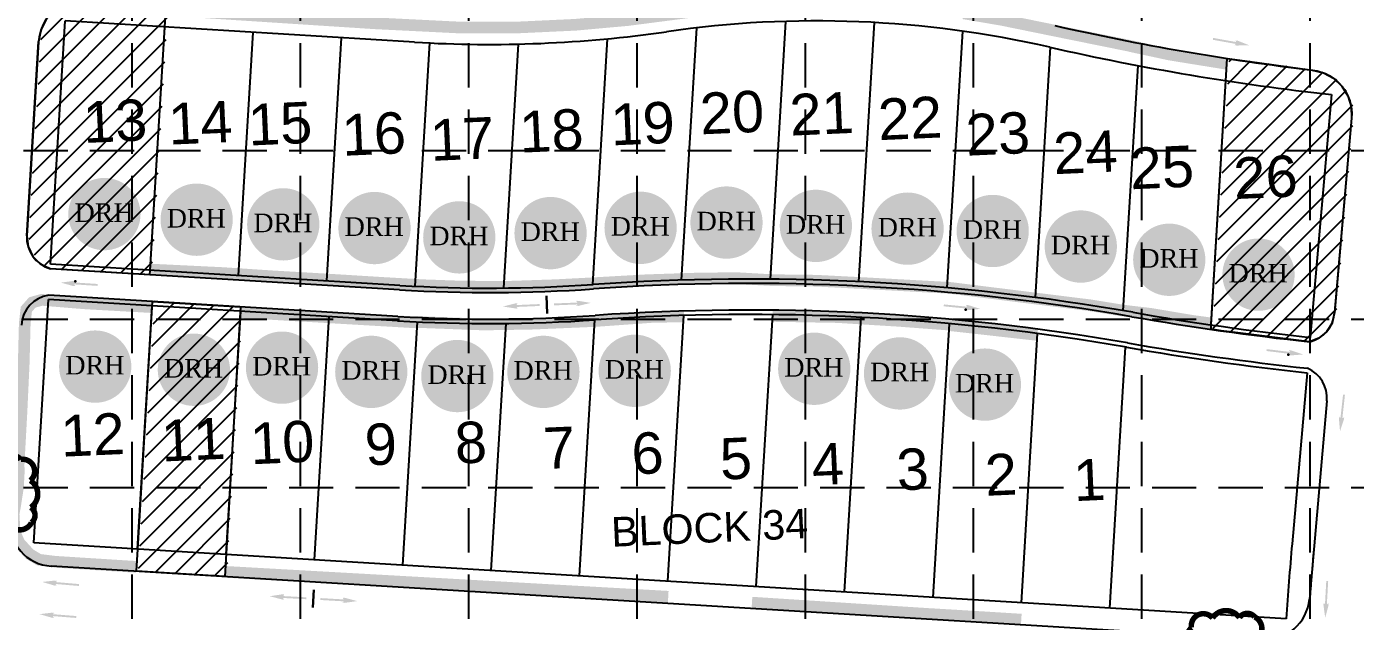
# Model space of a CAD drawing. Header units: feet. Extents: x 6037 to 11520, y 4436 to 7866.
# Drawn here: x 8896 to 9571, y 5998 to 6300 of the extents above; entities that cross this region are included whole.
import ezdxf
from ezdxf.enums import TextEntityAlignment as Align

# ---------------------------------------------------------------- set-up
doc = ezdxf.new("R2010")
doc.units = ezdxf.units.FT
doc.header["$LTSCALE"] = 0.4
doc.header["$MEASUREMENT"] = 0
doc.linetypes.add('DASHED2', pattern=[0.375, 0.25, -0.125])
doc.linetypes.add('HIDDEN', pattern=[0.375, 0.25, -0.125])
for name, color, linetype in [('1 BLOCK NUMBER', 7, 'Continuous'), ('1 DR HORTON LOT', 7, 'Continuous'), ('1 EROSION BLANKET', 84, 'Continuous'), ('1 LOT NUMBER', 7, 'Continuous'), ('1 SODDED LOT', 2, 'Continuous'), ('1 STREET NAMES', 7, 'Continuous'), ('BASE', 7, 'Continuous'), ('grid', 254, 'HIDDEN'), ('LOTLINE', 7, 'Continuous'), ('PAVING', 7, 'Continuous'), ('ROW', 7, 'Continuous')]:
    doc.layers.add(name, color=color, linetype=linetype)
doc.styles.add('DRHorton', font='dutcheb.ttf')
doc.styles.get("Standard").update_dxf_attribs({"font": 'ARIAL.TTF'})

# ---------------------------------------------------------------- blocks, each defined once
blk = doc.blocks.new('DRHorton')
h = blk.add_hatch(color=1)
h.paths.add_polyline_path([(78.7, 25.78, 1), (40.43, 25.78, 1)])
h.paths.add_polyline_path([(42.33, 17.91), (76.5, 17.91), (76.5, 34.87), (42.33, 34.87)], flags=24)
at = {"layer": 'BASE', "color": 176, "style": 'DRHorton'}
blk.add_text('DRH', height=9.814, dxfattribs=at).set_placement((59.39, 21.64), align=Align.CENTER)

msp = doc.modelspace()

# ---------------------------------------------------------------- hatches: boundary and pattern name
at = {"layer": '1 SODDED LOT'}
h = msp.add_hatch(dxfattribs=at)
h.set_pattern_fill('ANSI31', color=256, scale=60, style=0)
h.set_pattern_definition([(45, (1.0404, 0.2035), (-5.303301, 5.303301), [])])
h.paths.add_polyline_path([(9008.53, 6974.6), (9134.42, 6967.02), (9133.47, 6956.6), (9131.54, 6937.33), (9130.69, 6928.96), (9129.74, 6922.29), (8995.12, 6930.23), (8990.65, 6930.54), (8994.47, 6960.2), (8995.63, 6975.46)])
h.paths.add_polyline_path([(9433.17, 6958.76), (9434.56, 6821.06), (9481.59, 6807.52), (9503.83, 6801), (9527.2, 6795.3), (9525.52, 6937.37), (9495.09, 6947.16), (9463.79, 6959.09), (9432.98, 6970.84)])
h.paths.add_polyline_path([(10047.33, 5834.32), (10182.01, 5824.91), (10185.54, 5875.24), (10048.62, 5885.03), (10045.07, 5834.52)])
h.paths.add_polyline_path([(10015.61, 5592.88), (10151.56, 5562.68), (10159.65, 5603.99), (10164.04, 5630.25), (10025.39, 5652.24), (10020.74, 5627.8), (10017.92, 5612.96), (10013.47, 5593.46)])
h.paths.add_polyline_path([(10001.02, 5534.4), (10134.33, 5496.27), (10117.37, 5440.96), (10113.17, 5430.26), (9981.25, 5477.53), (9986.71, 5493.88), (9998.81, 5534.75)])
h.paths.add_polyline_path([(8799.81, 5797.59), (8937.91, 5755.17), (8938.9, 5756.45), (8958.34, 5776.68), (8971.05, 5789.68), (8987.33, 5807.76), (8991.83, 5813.31), (8833.38, 5856.27), (8823.88, 5843.5), (8818.25, 5836.24), (8806.07, 5822.02), (8789.55, 5805.99)])
h.paths.add_polyline_path([(9300.86, 5666.12), (9335.76, 5647.91), (9418.14, 5605.29), (9427.47, 5598.82), (9416.17, 5581.98), (9407.87, 5566.52), (9399.6, 5547.98), (9398.58, 5545.68), (9270.59, 5612.1), (9260.79, 5617.66), (9264.35, 5619.48), (9272.04, 5625.27), (9278.98, 5632.54), (9285.49, 5642.04), (9296.99, 5660.6), (9299.41, 5664.2)])
h.paths.add_polyline_path([(9340.08, 5715.39), (9464.44, 5650.81), (9471.9, 5665.11), (9485.45, 5691.05), (9497.8, 5716.36), (9366.29, 5768.24), (9363.2, 5761.05), (9353.39, 5741.52), (9342.13, 5722.47), (9338.29, 5716.72)])
h.paths.add_polyline_path([(9575.04, 5805.5), (9699.56, 5777.94), (9697.43, 5767), (9689.85, 5736.06), (9681.15, 5706.88), (9670.6, 5677.08), (9660.32, 5651.86), (9651.88, 5632.23), (9534.79, 5688.63), (9524.72, 5694.73), (9530.18, 5705.7), (9536.33, 5720.39), (9540.47, 5730.38), (9548.04, 5751.39), (9553.09, 5767.16), (9557.74, 5782.44), (9563.95, 5808.53)])
h.paths.add_polyline_path([(9726.84, 5864.8), (9850.23, 5856.11), (9861.56, 5855.03), (9857.07, 5792.94), (9720.09, 5803.4), (9717.86, 5803.51), (9721.19, 5826.2), (9724.62, 5864.88)])
h.paths.add_polyline_path([(8953.4, 6034.44), (8960.95, 6160.21), (8982.9, 6158.85), (9005.64, 6157.5), (8997.66, 6020.48), (8952.71, 6023.22)])
h.paths.add_polyline_path([(8959.68, 6176.03), (8967.87, 6310.87), (8926.31, 6313.26), (8921.04, 6312.92), (8915.32, 6310.92), (8910.33, 6307.6), (8906.7, 6303.25), (8904.1, 6297.98), (8902.96, 6292.11), (8897.01, 6193.57), (8897.65, 6188.07), (8900.03, 6183.13), (8903.86, 6179.3), (8908.93, 6176.9), (8959.51, 6173.84)])
h.paths.add_polyline_path([(9499.02, 6148.72), (9507.23, 6283.66), (9518.73, 6282.1), (9550.35, 6277.76), (9556.25, 6276.32), (9561.3, 6273.54), (9565.54, 6269.55), (9568.56, 6264.64), (9570.23, 6259.15), (9570.43, 6253.33), (9561.8, 6154.72), (9560.55, 6149.13), (9557.71, 6144.74), (9553.75, 6141.56), (9549.07, 6139.73), (9511.31, 6144.43), (9504.23, 6145.25), (9499.03, 6146.07)])
h.paths.add_polyline_path([(9616.4, 6639.76), (9623.9, 6765.68), (9637.72, 6764.23), (9667.99, 6762.45), (9672.71, 6762.18), (9683.29, 6762.04), (9705.81, 6761.75), (9712.07, 6761.79), (9713.53, 6624.57), (9675.56, 6624.82), (9645.77, 6626.2), (9637.69, 6626.58), (9624.42, 6627.76), (9615.7, 6628.44)])
h.paths.add_polyline_path([(9758.38, 6636.24), (9757.19, 6762.27), (9892.09, 6763.63), (9893.75, 6626.41), (9758.46, 6625.12)])
h.paths.add_polyline_path([(10276.02, 6641.94), (10402.1, 6638.45), (10399.41, 6548.36), (10262.19, 6552.34), (10264.77, 6642.37)])
h.paths.add_polyline_path([(10162.18, 6764.13), (10163.55, 6629.1), (10208.43, 6629.06), (10214.14, 6629.7), (10219.62, 6631.8), (10224.34, 6635.28), (10227.99, 6639.82), (10230.35, 6645.12), (10231.28, 6650.89), (10234.09, 6750.49), (10233.44, 6755.78), (10231.28, 6760.36), (10227.77, 6764.09), (10223.32, 6766.55), (10162.12, 6766.38)])
h.paths.add_polyline_path([(9983.41, 6638.56), (9982.19, 6764.52), (10071.97, 6765.47), (10073.53, 6628.21), (9983.46, 6627.25)])
h.paths.add_polyline_path([(10282.43, 6866.9), (10408.37, 6863.35), (10409.72, 6910.83), (10272.54, 6914.57), (10271.15, 6867.18)])
h.paths.add_polyline_path([(10068.44, 6781.19), (10067.14, 6916.19), (10159.96, 6917.12), (10161.91, 6779.88), (10068.46, 6778.92)])
h.paths.add_polyline_path([(9787.01, 6902.09), (9788.35, 6776.07), (9813.49, 6776.33), (9835, 6776.55), (9833.5, 6913.82), (9786.81, 6913.38)])
h.paths.add_polyline_path([(9951.87, 7083.82), (9953.28, 6948.73), (9998.33, 6949.29), (10043.36, 6949.77), (10041.76, 7087.02), (9951.84, 7086.06)])
h.paths.add_polyline_path([(9562.98, 6974.31), (9561.11, 7137.79), (9567.67, 7130.99), (9580.62, 7117.52), (9591.81, 7108.25), (9604.22, 7100.07), (9606.76, 7098.83), (9608.2, 6953.74), (9598.74, 6955.01), (9584.78, 6957.88), (9567.75, 6961.39), (9562.91, 6962.64)])
h.paths.add_polyline_path([(9435.73, 7364), (9435.71, 7375.29), (9481.86, 7375.76), (9483.65, 7182.98), (9466.88, 7186.54), (9459.14, 7188.22), (9453.85, 7189.21), (9448.24, 7190.29), (9442.2, 7191.42), (9437.34, 7192.33)])
h.paths.add_polyline_path([(9064.85, 7234.57), (9063.18, 7371.02), (9157.64, 7372.07), (9159.44, 7227.99), (9159.44, 7227.96), (9153.62, 7228.32), (9137.74, 7229.3), (9129.68, 7229.81), (9109.82, 7230.72), (9073.88, 7232.01), (9064.89, 7232.31)])
h.paths.add_polyline_path([(9061.33, 7539.74), (9061.33, 7541.98), (9107.39, 7542.52), (9109.06, 7405.25), (9062.74, 7404.72)])
at = {"layer": 'PAVING'}
h = msp.add_hatch(color=256, dxfattribs=at)
edge = h.paths.add_edge_path()
edge.add_line((9509.9, 6290.36), (9510.6, 6290.8))
edge.add_line((9510.6, 6290.8), (9498.88, 6292.91))
edge.add_line((9498.88, 6292.91), (9499.05, 6293.86))
edge.add_line((9499.05, 6293.86), (9510.77, 6291.76))
edge.add_line((9510.77, 6291.76), (9510.28, 6292.54))
edge.add_line((9510.28, 6292.54), (9510.28, 6292.54))
edge.add_ellipse((9510.89, 6292.48), major_axis=(-0.62, 0.111), ratio=0.285714, start_angle=-125.83153, end_angle=14.49672, ccw=False)
edge.add_line((9511.28, 6292.56), (9511.28, 6292.55))
edge.add_line((9511.28, 6292.55), (9517.39, 6290.11))
edge.add_line((9517.39, 6290.11), (9510.81, 6289.99))
edge.add_line((9510.81, 6289.99), (9510.81, 6289.99))
edge.add_ellipse((9510.48, 6290.2), major_axis=(-0.62, 0.111), ratio=0.285714, start_angle=-17.18267, end_angle=124.72693, ccw=False)
edge.add_line((9509.9, 6290.36), (9509.9, 6290.36))
edge.add_line((9509.9, 6290.36), (9509.9, 6290.36))
edge.add_line((9509.9, 6290.36), (9509.9, 6290.36))
at = {"layer": 'PAVING', "linetype": 'Continuous', "lineweight": 30}
h = msp.add_hatch(color=256, dxfattribs=at)
edge = h.paths.add_edge_path()
edge.add_line((8920.57, 6167.97), (8920, 6168.69))
edge.add_line((8920, 6168.69), (8931.88, 6167.93))
edge.add_line((8931.88, 6167.93), (8931.94, 6168.9))
edge.add_line((8931.94, 6168.9), (8920.06, 6169.66))
edge.add_line((8920.06, 6169.66), (8920.7, 6170.18))
edge.add_line((8920.7, 6170.18), (8920.7, 6170.18))
edge.add_ellipse((8920.1, 6170.27), major_axis=(0.629, -0.04), ratio=0.285714, start_angle=342.81733, end_angle=484.72693)
edge.add_line((8919.75, 6170.45), (8919.75, 6170.45))
edge.add_line((8919.75, 6170.45), (8913.23, 6169.58))
edge.add_line((8913.23, 6169.58), (8919.58, 6167.84))
edge.add_line((8919.58, 6167.84), (8919.58, 6167.84))
edge.add_ellipse((8919.96, 6167.97), major_axis=(0.629, -0.04), ratio=0.285714, start_angle=234.16847, end_angle=374.49672)
edge.add_line((8920.57, 6167.97), (8920.57, 6167.97))
edge.add_line((8920.57, 6167.97), (8920.57, 6167.97))
h = msp.add_hatch(color=256, dxfattribs=at)
edge = h.paths.add_edge_path()
edge.add_line((9145.49, 6156.68), (9144.86, 6157.22))
edge.add_line((9144.86, 6157.22), (9156.75, 6157.73))
edge.add_line((9156.75, 6157.73), (9156.71, 6158.69))
edge.add_line((9156.71, 6158.69), (9144.82, 6158.18))
edge.add_line((9144.82, 6158.18), (9145.4, 6158.89))
edge.add_line((9145.4, 6158.89), (9145.41, 6158.9))
edge.add_ellipse((9144.79, 6158.91), major_axis=(0.63, 0.027), ratio=0.285714, start_angle=345.50328, end_angle=485.83153)
edge.add_line((9144.42, 6159.04), (9144.42, 6159.04))
edge.add_line((9144.42, 6159.04), (9138.04, 6157.44))
edge.add_line((9138.04, 6157.44), (9144.54, 6156.44))
edge.add_line((9144.54, 6156.44), (9144.54, 6156.44))
edge.add_ellipse((9144.89, 6156.6), major_axis=(0.63, 0.027), ratio=0.285714, start_angle=235.27307, end_angle=377.18267)
edge.add_line((9145.49, 6156.68), (9145.49, 6156.68))
edge.add_line((9145.49, 6156.68), (9145.49, 6156.68))
edge.add_line((9145.49, 6156.68), (9145.49, 6156.68))
h = msp.add_hatch(color=256, dxfattribs=at)
edge = h.paths.add_edge_path()
edge.add_line((9175.27, 6157.91), (9175.85, 6158.5))
edge.add_line((9175.85, 6158.5), (9163.95, 6158.02))
edge.add_line((9163.95, 6158.02), (9163.91, 6158.99))
edge.add_line((9163.91, 6158.99), (9175.81, 6159.46))
edge.add_line((9175.81, 6159.46), (9175.17, 6160.12))
edge.add_line((9175.17, 6160.12), (9175.16, 6160.12))
edge.add_ellipse((9175.77, 6160.19), major_axis=(-0.63, -0.025), ratio=0.285714, start_angle=-125.83153, end_angle=14.49672, ccw=False)
edge.add_line((9176.13, 6160.35), (9176.13, 6160.35))
edge.add_line((9176.13, 6160.35), (9182.63, 6159.28))
edge.add_line((9182.63, 6159.28), (9176.23, 6157.75))
edge.add_line((9176.23, 6157.75), (9176.23, 6157.75))
edge.add_ellipse((9175.87, 6157.88), major_axis=(-0.63, -0.025), ratio=0.285714, start_angle=-17.18267, end_angle=124.72693, ccw=False)
edge.add_line((9175.26, 6157.91), (9175.27, 6157.91))
edge.add_line((9175.27, 6157.91), (9175.27, 6157.91))
edge.add_line((9175.27, 6157.91), (9175.27, 6157.91))
h = msp.add_hatch(color=256, dxfattribs=at)
edge = h.paths.add_edge_path()
edge.add_line((9373.46, 6158.09), (9374, 6157.35))
edge.add_line((9374, 6157.35), (9362.15, 6158.51))
edge.add_line((9362.15, 6158.51), (9362.06, 6157.55))
edge.add_line((9362.06, 6157.55), (9373.91, 6156.39))
edge.add_line((9373.91, 6156.39), (9373.25, 6155.89))
edge.add_line((9373.25, 6155.89), (9373.25, 6155.89))
edge.add_ellipse((9373.85, 6155.77), major_axis=(-0.627, 0.062), ratio=0.285714, start_angle=342.81733, end_angle=484.72693)
edge.add_line((9374.19, 6155.59), (9374.19, 6155.59))
edge.add_line((9374.19, 6155.59), (9380.73, 6156.23))
edge.add_line((9380.73, 6156.23), (9374.45, 6158.18))
edge.add_line((9374.45, 6158.18), (9374.45, 6158.19))
edge.add_ellipse((9374.07, 6158.08), major_axis=(-0.627, 0.062), ratio=0.285714, start_angle=234.16847, end_angle=374.49672)
edge.add_line((9373.45, 6158.09), (9373.46, 6158.09))
edge.add_line((9373.46, 6158.09), (9373.46, 6158.09))
h = msp.add_hatch(color=256, dxfattribs=at)
edge = h.paths.add_edge_path()
edge.add_line((9537.55, 6135.12), (9538.08, 6134.37))
edge.add_line((9538.08, 6134.37), (9526.26, 6135.81))
edge.add_line((9526.26, 6135.81), (9526.15, 6134.85))
edge.add_line((9526.15, 6134.85), (9537.96, 6133.41))
edge.add_line((9537.96, 6133.41), (9537.3, 6132.92))
edge.add_line((9537.3, 6132.92), (9537.3, 6132.92))
edge.add_ellipse((9537.89, 6132.79), major_axis=(-0.625, 0.076), ratio=0.285714, start_angle=342.81733, end_angle=484.72693)
edge.add_line((9538.23, 6132.6), (9538.22, 6132.6))
edge.add_line((9538.22, 6132.6), (9544.78, 6133.09))
edge.add_line((9544.78, 6133.09), (9538.54, 6135.19))
edge.add_line((9538.54, 6135.19), (9538.55, 6135.19))
edge.add_ellipse((9538.16, 6135.09), major_axis=(-0.625, 0.076), ratio=0.285714, start_angle=234.16847, end_angle=374.49672)
edge.add_line((9537.55, 6135.12), (9537.55, 6135.12))
edge.add_line((9537.55, 6135.12), (9537.55, 6135.12))
at = {"layer": 'PAVING'}
h = msp.add_hatch(color=256, dxfattribs=at)
edge = h.paths.add_edge_path()
edge.add_line((9563.28, 6101.54), (9563.77, 6100.88))
edge.add_line((9563.77, 6100.88), (9565.08, 6112.71))
edge.add_line((9565.08, 6112.71), (9566.04, 6112.61))
edge.add_line((9566.04, 6112.61), (9564.73, 6100.77))
edge.add_line((9564.73, 6100.77), (9565.48, 6101.31))
edge.add_line((9565.48, 6101.31), (9565.48, 6101.31))
edge.add_ellipse((9565.46, 6100.7), major_axis=(0.069, 0.626), ratio=0.285714, start_angle=-125.83153, end_angle=14.49672, ccw=False)
edge.add_line((9565.57, 6100.32), (9565.56, 6100.32))
edge.add_line((9565.56, 6100.32), (9563.54, 6094.06))
edge.add_line((9563.54, 6094.06), (9562.97, 6100.61))
edge.add_line((9562.97, 6100.61), (9562.97, 6100.61))
edge.add_ellipse((9563.16, 6100.95), major_axis=(0.069, 0.626), ratio=0.285714, start_angle=-17.18267, end_angle=124.72693, ccw=False)
edge.add_line((9563.28, 6101.54), (9563.28, 6101.54))
edge.add_line((9563.28, 6101.54), (9563.28, 6101.54))
edge.add_line((9563.28, 6101.54), (9563.28, 6101.54))
h = msp.add_hatch(color=256, dxfattribs=at)
edge = h.paths.add_edge_path()
edge.add_line((8911.29, 6018.01), (8910.63, 6017.5))
edge.add_line((8910.63, 6017.5), (8922.5, 6016.48))
edge.add_line((8922.5, 6016.48), (8922.42, 6015.52))
edge.add_line((8922.42, 6015.52), (8910.55, 6016.53))
edge.add_line((8910.55, 6016.53), (8911.11, 6015.8))
edge.add_line((8911.11, 6015.8), (8911.11, 6015.8))
edge.add_ellipse((8910.5, 6015.8), major_axis=(0.628, -0.054), ratio=0.285714, start_angle=-125.83153, end_angle=14.49672, ccw=False)
edge.add_line((8910.12, 6015.69), (8910.12, 6015.69))
edge.add_line((8910.12, 6015.69), (8903.81, 6017.56))
edge.add_line((8903.81, 6017.56), (8910.35, 6018.29))
edge.add_line((8910.35, 6018.29), (8910.35, 6018.29))
edge.add_ellipse((8910.69, 6018.11), major_axis=(0.628, -0.054), ratio=0.285714, start_angle=-17.18267, end_angle=124.72693, ccw=False)
edge.add_line((8911.29, 6018), (8911.29, 6018.01))
edge.add_line((8911.29, 6018.01), (8911.29, 6018.01))
edge.add_line((8911.29, 6018.01), (8911.29, 6018.01))
h = msp.add_hatch(color=256, dxfattribs=at)
edge = h.paths.add_edge_path()
edge.add_line((9555.36, 6006.84), (9555.89, 6006.2))
edge.add_line((9555.89, 6006.2), (9556.55, 6018.09))
edge.add_line((9556.55, 6018.09), (9557.52, 6018.04))
edge.add_line((9557.52, 6018.04), (9556.85, 6006.15))
edge.add_line((9556.85, 6006.15), (9557.57, 6006.73))
edge.add_line((9557.57, 6006.73), (9557.57, 6006.73))
edge.add_ellipse((9557.58, 6006.12), major_axis=(0.035, 0.629), ratio=0.285714, start_angle=-125.83153, end_angle=14.49672, ccw=False)
edge.add_line((9557.71, 6005.74), (9557.7, 6005.74))
edge.add_line((9557.7, 6005.74), (9556.02, 5999.38))
edge.add_line((9556.02, 5999.38), (9555.1, 6005.89))
edge.add_line((9555.1, 6005.89), (9555.1, 6005.89))
edge.add_ellipse((9555.27, 6006.24), major_axis=(0.035, 0.629), ratio=0.285714, start_angle=-17.18267, end_angle=124.72693, ccw=False)
edge.add_line((9555.36, 6006.84), (9555.36, 6006.84))
edge.add_line((9555.36, 6006.84), (9555.36, 6006.84))
edge.add_line((9555.36, 6006.84), (9555.36, 6006.84))
at = {"layer": 'PAVING', "linetype": 'Continuous', "lineweight": 30}
h = msp.add_hatch(color=256, dxfattribs=at)
edge = h.paths.add_edge_path()
edge.add_line((9026.7, 6008.83), (9026.13, 6009.43))
edge.add_line((9026.13, 6009.43), (9038.02, 6008.79))
edge.add_line((9038.02, 6008.79), (9038.07, 6009.75))
edge.add_line((9038.07, 6009.75), (9026.18, 6010.39))
edge.add_line((9026.18, 6010.39), (9026.83, 6011.04))
edge.add_line((9026.83, 6011.04), (9026.84, 6011.04))
edge.add_ellipse((9026.23, 6011.12), major_axis=(0.629, -0.034), ratio=0.285714, start_angle=345.50328, end_angle=485.83153)
edge.add_line((9025.87, 6011.29), (9025.87, 6011.28))
edge.add_line((9025.87, 6011.28), (9019.36, 6010.31))
edge.add_line((9019.36, 6010.31), (9025.74, 6008.68))
edge.add_line((9025.74, 6008.68), (9025.73, 6008.68))
edge.add_ellipse((9026.1, 6008.81), major_axis=(0.629, -0.034), ratio=0.285714, start_angle=235.27307, end_angle=377.18267)
edge.add_line((9026.7, 6008.83), (9026.7, 6008.83))
edge.add_line((9026.7, 6008.83), (9026.7, 6008.83))
edge.add_line((9026.7, 6008.83), (9026.7, 6008.83))
h = msp.add_hatch(color=256, dxfattribs=at)
edge = h.paths.add_edge_path()
edge.add_line((9056.46, 6007.19), (9057.1, 6007.71))
edge.add_line((9057.1, 6007.71), (9045.21, 6008.39))
edge.add_line((9045.21, 6008.39), (9045.26, 6009.36))
edge.add_line((9045.26, 6009.36), (9057.15, 6008.68))
edge.add_line((9057.15, 6008.68), (9056.58, 6009.4))
edge.add_line((9056.58, 6009.4), (9056.57, 6009.4))
edge.add_ellipse((9057.19, 6009.41), major_axis=(-0.629, 0.036), ratio=0.285714, start_angle=-125.83153, end_angle=14.49672, ccw=False)
edge.add_line((9057.56, 6009.53), (9057.56, 6009.53))
edge.add_line((9057.56, 6009.53), (9063.92, 6007.84))
edge.add_line((9063.92, 6007.84), (9057.41, 6006.93))
edge.add_line((9057.41, 6006.93), (9057.41, 6006.93))
edge.add_ellipse((9057.06, 6007.1), major_axis=(-0.629, 0.036), ratio=0.285714, start_angle=-17.18267, end_angle=124.72693, ccw=False)
edge.add_line((9056.46, 6007.19), (9056.46, 6007.19))
edge.add_line((9056.46, 6007.19), (9056.46, 6007.19))
edge.add_line((9056.46, 6007.19), (9056.46, 6007.19))
at = {"layer": 'PAVING'}
h = msp.add_hatch(color=256, dxfattribs=at)
edge = h.paths.add_edge_path()
edge.add_line((8909.88, 6001.69), (8909.23, 6001.18))
edge.add_line((8909.23, 6001.18), (8921.11, 6000.24))
edge.add_line((8921.11, 6000.24), (8921.03, 5999.27))
edge.add_line((8921.03, 5999.27), (8909.16, 6000.22))
edge.add_line((8909.16, 6000.22), (8909.72, 5999.49))
edge.add_line((8909.72, 5999.49), (8909.72, 5999.48))
edge.add_ellipse((8909.11, 5999.49), major_axis=(0.628, -0.05), ratio=0.285714, start_angle=-125.83153, end_angle=14.49672, ccw=False)
edge.add_line((8908.73, 5999.37), (8908.73, 5999.37))
edge.add_line((8908.73, 5999.37), (8902.41, 6001.21))
edge.add_line((8902.41, 6001.21), (8908.94, 6001.97))
edge.add_line((8908.94, 6001.97), (8908.94, 6001.97))
edge.add_ellipse((8909.29, 6001.79), major_axis=(0.628, -0.05), ratio=0.285714, start_angle=-17.18267, end_angle=124.72693, ccw=False)
edge.add_line((8909.88, 6001.69), (8909.88, 6001.69))
edge.add_line((8909.88, 6001.69), (8909.88, 6001.69))
edge.add_line((8909.88, 6001.69), (8909.88, 6001.69))

# ---------------------------------------------------------------- linework, layer by layer
at = {"layer": '1 EROSION BLANKET', "const_width": 5.92}
for points in [[(8967.04, 6308.13), (9072.59, 6301.3), (9116.22, 6299.13), (9144.71, 6299.13), (9174.77, 6300.53), (9201.42, 6302.93), (9233.38, 6307.07), (9252.92, 6309.07), (9272.12, 6310.16), (9285.03, 6310.8)], [(9372.18, 6306.34), (9391.37, 6303.08), (9426.71, 6295.89), (9461.73, 6288.81)], [(9456.57, 6289.79), (9476.98, 6285.4), (9495.4, 6282.42), (9505.51, 6280.79), (9505.87, 6280.75)], [(8959.05, 6176.21), (8995.74, 6174.43), (9020.79, 6172.78), (9049.9, 6171.09), (9078.02, 6169.36), (9097.39, 6168.26), (9117.65, 6167.55), (9140.91, 6167.48), (9164.68, 6168.27), (9184.12, 6169.28), (9210.88, 6170.79), (9236.92, 6171.65), (9256.77, 6171.87), (9275.56, 6170.8)], [(9319.26, 6169.42), (9297.02, 6170.56), (9274.35, 6170.83)], [(9318.6, 6169.47), (9365.2, 6166.93)], [(9452.66, 6155.47), (9436.46, 6158.08), (9364.57, 6166.99)], [(8951.55, 6025.24), (8947.82, 6025.45), (8910.41, 6027.81), (8902.11, 6028.83), (8897.37, 6031.7), (8892.13, 6037.45), (8889.76, 6042.87), (8889.25, 6052), (8890.1, 6056.92), (8891.46, 6065.69), (8891.89, 6073.67), (8891.78, 6076.94), (8893.26, 6104.24), (8894.4, 6128.86), (8894.9, 6148.76), (8895.71, 6156.07), (8898.76, 6159.52), (8903.59, 6160.84), (8925.06, 6159.08), (8959.76, 6157.13)], [(9004.57, 6154.59), (9094.82, 6149.33)], [(9091, 6149.73), (9128.12, 6148.31), (9152.29, 6148.71), (9185.4, 6150.11), (9213.66, 6152.14), (9227.18, 6152.4), (9230, 6152.3)], [(9275.03, 6152.66), (9307.94, 6152.1), (9338.63, 6150.22), (9362.98, 6148.4), (9371.96, 6147.41)], [(9452.15, 6155.51), (9467.51, 6153.69), (9488.34, 6150.17), (9497.28, 6148.97), (9497.91, 6148.93)], [(9365.88, 6147.9), (9409.68, 6143.01)], [(9222.03, 6010.05), (8997.23, 6022.67)], [(9264.59, 6007.05), (9358.35, 6001.03)], [(9401.5, 5998.43), (9378.23, 5999.87), (9356.58, 6001.16)]]:
    msp.add_lwpolyline(points, dxfattribs=at)
at = {"layer": '1 SODDED LOT'}
for points in [[(8958.64, 6175.82), (8966.83, 6310.66), (8925.27, 6313.05), (8920, 6312.71), (8914.28, 6310.72), (8909.29, 6307.39), (8905.66, 6303.05), (8903.06, 6297.78), (8901.92, 6291.9), (8895.97, 6193.36), (8896.61, 6187.86), (8898.99, 6182.92), (8902.82, 6179.09), (8907.89, 6176.69), (8958.47, 6173.64)], [(9497.98, 6148.52), (9506.19, 6283.46), (9517.69, 6281.9), (9549.31, 6277.55), (9555.21, 6276.12), (9560.26, 6273.34), (9564.5, 6269.35), (9567.52, 6264.43), (9569.19, 6258.95), (9569.39, 6253.13), (9560.76, 6154.52), (9559.51, 6148.93), (9556.67, 6144.54), (9552.71, 6141.36), (9548.03, 6139.52), (9510.27, 6144.23), (9503.19, 6145.05), (9497.99, 6145.86)], [(8952.36, 6034.23), (8959.91, 6160), (8981.86, 6158.65), (9004.6, 6157.29), (8996.62, 6020.28), (8951.67, 6023.01)]]:
    msp.add_lwpolyline(points, close=True, dxfattribs=at)
at = {"layer": 'BASE', "color": 170, "const_width": 2.8}
for points in [[(8897.73, 6069.07, 0.520567), (8897.73, 6069.07, 0.765195), (8892.85, 6079.8, 0.417879), (8883.33, 6080.25, 0.6649), (8881.02, 6068.3, 0.744833), (8879.34, 6054.8, 0.975642), (8887.72, 6046.01, 0.520567), (8898.31, 6047.69, 0.520567), (8897.92, 6055.42, 0.540264), (8897.73, 6069.07)], [(9498.74, 5999.22, 0.520567), (9498.74, 5999.22, 0.765195), (9488.01, 5994.34, 0.417879), (9487.57, 5984.82, 0.6649), (9499.51, 5982.51, 0.744833), (9513.01, 5980.83, 0.975642), (9521.81, 5989.21, 0.520567), (9520.13, 5999.8, 0.520567), (9512.39, 5999.41, 0.540264), (9498.74, 5999.22)]]:
    msp.add_lwpolyline(points, format="xyb", close=True, dxfattribs=at)
at = {"layer": 'grid', "color": 252, "linetype": 'DASHED2', "ltscale": 225}
for p, q in [((8949.42, 7776.26), (8949.42, 4782.14)), ((9034.95, 7776.26), (9034.95, 4782.14)), ((9120.49, 7776.26), (9120.49, 4782.14)), ((9206.02, 7776.26), (9206.02, 4782.14)), ((9291.56, 7776.26), (9291.56, 4782.14)), ((9377.1, 7776.26), (9377.1, 4782.14)), ((9462.63, 7776.26), (9462.63, 4782.14)), ((9548.17, 7776.26), (9548.17, 4782.14)), ((6126.74, 6236.62), (11429.95, 6236.62)), ((6126.74, 6151.09), (11429.95, 6151.09)), ((6126.74, 6065.55), (11429.95, 6065.55))]:
    msp.add_line(p, q, dxfattribs=at)
at = {"layer": 'LOTLINE'}
for p, q in [((8958.6, 6175.85), (8966.08, 6299.4)), ((9003.53, 6173.14), (9011, 6296.69)), ((9228.85, 6170.89), (9236.6, 6299.02)), ((9273.97, 6171.36), (9281.89, 6302.27)), ((9318.98, 6170.03), (9326.94, 6301.68)), ((9363.88, 6166.92), (9371.77, 6297.3)), ((9048.46, 6170.42), (9055.93, 6293.97)), ((9093.39, 6167.74), (9100.86, 6291.3)), ((9138.42, 6166.83), (9145.92, 6290.75)), ((9183.62, 6168.63), (9191.17, 6293.43)), ((9408.68, 6162.02), (9416.36, 6289.09)), ((9453.36, 6155.32), (9460.89, 6279.81)), ((9498.02, 6148.13), (9505.52, 6272.15)), ((8952.29, 6034.2), (8959.76, 6157.75)), ((8997.22, 6031.48), (9004.69, 6155.03)), ((9042.14, 6028.77), (9049.62, 6152.31)), ((9087.07, 6026.05), (9094.55, 6149.66)), ((9132, 6023.33), (9139.59, 6148.84)), ((9176.92, 6020.61), (9184.79, 6150.66)), ((9221.85, 6017.9), (9230.02, 6152.92)), ((9266.78, 6015.18), (9275.13, 6153.34)), ((9311.7, 6012.46), (9320.14, 6151.94)), ((9356.63, 6009.74), (9365.04, 6148.73)), ((9401.56, 6007.03), (9409.82, 6143.71)), ((9446.48, 6004.31), (9454.5, 6136.86))]:
    msp.add_line(p, q, dxfattribs=at)
at = {"layer": 'PAVING'}
for p, q in [((8895.97, 6193.38), (8901.94, 6292.01)), ((9569.44, 6253.18), (9560.72, 6154.01)), ((9085.41, 6165.93), (8907.93, 6176.67)), ((9084.6, 6152.45), (8907.11, 6163.19)), ((9556.82, 6109.58), (9547.96, 6008.83)), ((9524.18, 5988.34), (8908.37, 6025.58))]:
    msp.add_line(p, q, dxfattribs=at)
at = {"layer": 'PAVING', "linetype": 'Continuous', "lineweight": 30}
for p, q in [((9160.17, 6162.85), (9160.5, 6153.86)), ((9041.91, 6013.56), (9041.37, 6004.58))]:
    msp.add_line(p, q, dxfattribs=at)
at = {"layer": 'PAVING'}
for centre, radius, start, end in [((8924.4, 6290.65), 22.5, 86.5387, 176.5387), ((9698.79, 7532.28), 1263.62, 257.18342, 263.22289), ((8912.26, 6192.4), 16.32, 176.5387, 254.59815), ((9263.02, 5037.19), 1131.97, 80.09323, 94.00311), ((8909.52, 6147.05), 16.32, 98.47924, 176.5387), ((9131.13, 6921.82), 757.27, 266.5387, 274.00311), ((9263.02, 5037.19), 1118.46, 80.09323, 94.00311), ((9131.13, 6921.82), 770.77, 266.5387, 274.00311), ((9698.79, 7532.28), 1400.89, 260.09323, 263.82703), ((9544.46, 6155.41), 16.32, 283.05763, 355.08466), ((9698.79, 7532.28), 1414.39, 260.09323, 263.83801), ((9540.57, 6111.05), 16.32, 354.80549, 66.89826), ((8909.73, 6048.05), 22.5, 176.5387, 266.5387), ((11808.94, 5837.36), 2267.31, 174.97763, 175.6563), ((9525.54, 6010.8), 22.5, 266.5387, 354.97757)]:
    msp.add_arc(centre, radius, start, end, dxfattribs=at)
at = {"layer": 'PAVING', "extrusion": (0, 0, -1)}
msp.add_arc((-9547.02, 6255.15), 22.5, 96.77711, 185.02241, dxfattribs=at)
at = {"layer": 'PAVING', "linetype": 'Continuous', "lineweight": 30}
for p in [(8920.7, 6170.18), (9373.25, 6155.89), (9537.3, 6132.92)]:
    msp.add_point(p, dxfattribs=at)
at = {"layer": 'ROW'}
for p, q in [((8908.06, 6178.91), (8915.53, 6302.46)), ((9093.02, 6291.72), (8915.53, 6302.46)), ((9559.19, 6265.08), (9548.35, 6141.76)), ((9085.55, 6168.18), (8908.06, 6178.91)), ((8899.5, 6037.39), (8906.98, 6160.94)), ((9084.46, 6150.21), (8906.98, 6160.94)), ((9546.77, 6123.82), (9539.13, 6036.84)), ((9536.11, 5998.89), (8899.5, 6037.39))]:
    msp.add_line(p, q, dxfattribs=at)
for centre, radius, start, end in [((9131.13, 6921.82), 631.25, 266.5387, 278.20108), ((9297.42, 5768.02), 534.48, 77.18342, 98.20108), ((9698.79, 7532.28), 1274.87, 257.18342, 263.71327), ((9131.13, 6921.82), 755.02, 266.5387, 274.00311), ((9263.02, 5037.19), 1134.22, 80.09323, 94.00311), ((9698.79, 7532.28), 1398.64, 260.09323, 263.82518), ((9131.13, 6921.82), 773.02, 266.5387, 274.00311), ((9263.02, 5037.19), 1116.21, 80.09323, 94.00311), ((9698.79, 7532.28), 1416.64, 260.09323, 263.83983), ((11808.94, 5837.36), 2278.56, 174.97763, 175.93491)]:
    msp.add_arc(centre, radius, start, end, dxfattribs=at)

# ---------------------------------------------------------------- block references
at = {"layer": '1 DR HORTON LOT', "xscale": 0.9600000000000364, "yscale": 0.9600000000000364, "zscale": 0.96}
for p in [(8878.22, 6179.63), (8925.1, 6176.79), (8969.13, 6174.43), (9015.53, 6172.54), (9150.8, 6172.66), (9194.46, 6175.34), (9239.9, 6173.66), (9286.52, 6172.24), (9058.62, 6167.81), (9105.03, 6169.97), (9329.79, 6171.05), (9374.58, 6163.16), (9419.54, 6156.44), (9464.92, 6148.88), (8873.54, 6102.18), (8923.7, 6100.58), (8968.52, 6101.64), (9013.88, 6099.51), (9101.39, 6099.51), (9147.82, 6100.05), (9239.06, 6101.08), (9282.68, 6098.71), (9057.63, 6097.38), (9325.82, 6093.03)]:
    msp.add_blockref('DRHorton', p, dxfattribs=at)

# ---------------------------------------------------------------- texts
at = {"layer": '1 BLOCK NUMBER'}
msp.add_text('BLOCK 34', height=15, rotation=2.5387, dxfattribs=at).set_placement((9193.01, 6042.9), align=Align.MIDDLE_LEFT)
at = {"layer": '1 LOT NUMBER', "color": 7}
for s, p in [('13', (8924.48, 6250.96)), ('20', (9238.12, 6255.35)), ('21', (9283.72, 6254.7)), ('22', (9328.67, 6252.4)), ('14', (8967.82, 6250.12)), ('15', (9008.37, 6249.67)), ('16', (9056.03, 6244.45)), ('18', (9146.28, 6246.05)), ('19', (9192.69, 6249.73)), ('23', (9373.28, 6244.51)), ('17', (9100.97, 6241.88)), ('24', (9417.8, 6235.12)), ('25', (9456.64, 6227.44)), ('26', (9509.37, 6222.48)), ('12', (8913.12, 6091.63)), ('11', (8964.25, 6089.19)), ('10', (9009.46, 6087.78)), ('9', (9067.76, 6087.19)), ('8', (9113.48, 6088.09)), ('7', (9158.41, 6085.37)), ('6', (9203.33, 6082.65)), ('5', (9248.26, 6079.94)), ('4', (9294.98, 6077.11)), ('3', (9338.11, 6074.5)), ('2', (9383.04, 6071.78)), ('1', (9427.97, 6069.07))]:
    msp.add_text(s, height=21, rotation=2.5387, dxfattribs=at).set_placement(p, align=Align.MIDDLE_LEFT)
at = {"layer": '1 STREET NAMES', "color": 7}
msp.add_text('CONTINENTAL CONGRESS PARKWAY', height=18, rotation=86.29763, dxfattribs=at).set_placement((8865.63, 6108.86), align=Align.MIDDLE_LEFT)

doc.saveas('drawing.dxf')
